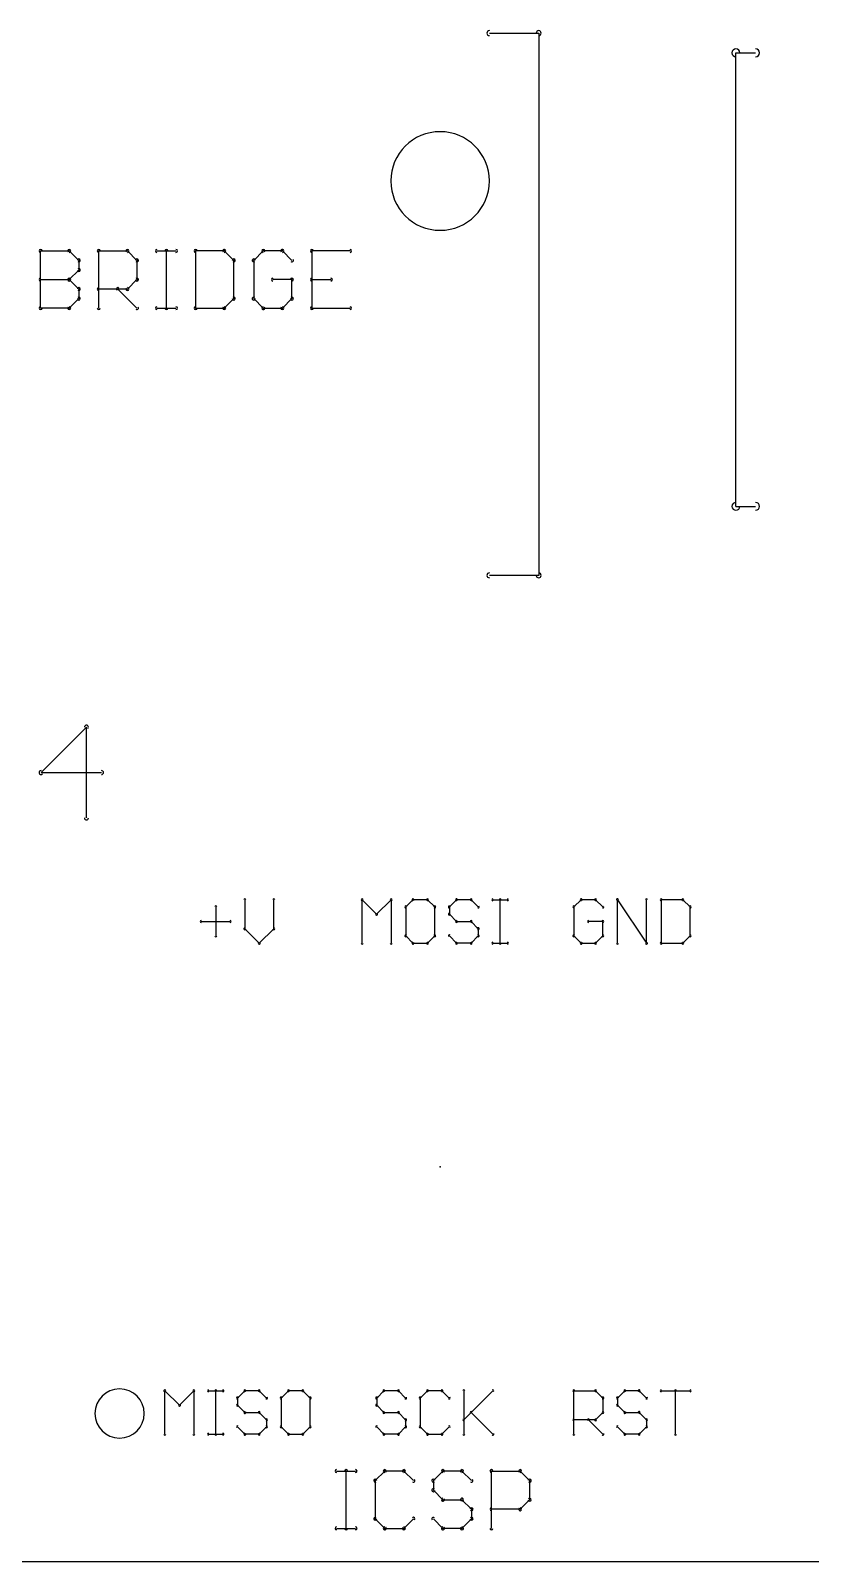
# Model space of a CAD drawing. Header units: inches. Extents: x 0 to 7.94, y 0 to 5.69.
# Drawn here: x 4.092 to 4.488, y 2.2 to 2.976 of the extents above; entities that cross this region are included whole.
import ezdxf

# ---------------------------------------------------------------- set-up
doc = ezdxf.new("R2010")
doc.units = ezdxf.units.IN
doc.header["$MEASUREMENT"] = 0
for name, color, linetype, true_color in [('Pcb', 178, 'Continuous', 0x000000), ('PcbDocument', 253, 'Continuous', 0xadadad), ('PcbOutline', 178, 'Continuous', 0x000000)]:
    doc.layers.add(name, color=color, linetype=linetype, true_color=true_color)

# ---------------------------------------------------------------- blocks, each defined once
blk = doc.blocks.new('HBridge84')
at = {"layer": 'Pcb'}
blk.add_point((0.9, 0.2), dxfattribs=at)
at = {"layer": 'PcbDocument'}
for points in [[(0.925, 0.77625, 1), (0.925, 0.77375)], [(0.95, 0.77375, 1), (0.95, 0.77625)], [(0.95125, 0.775, 1), (0.94875, 0.775)], [(1.052, 0.765, 1), (1.048, 0.765)], [(1.05, 0.767, 1), (1.05, 0.763)], [(1.06, 0.763, 1), (1.06, 0.767)], [(0.9, 0.675, 1), (0.9, 0.725, 1), (0.9, 0.675)], [(0.69748, 0.66528, 1), (0.69748, 0.66378)], [(0.69823, 0.66452, 1), (0.69673, 0.66452)], [(0.71252, 0.66506, 1), (0.71146, 0.664)], [(0.71199, 0.66378, 1), (0.71199, 0.66528)], [(0.71758, 0.65969, 1), (0.71608, 0.65969)], [(0.7163, 0.65916, 1), (0.71736, 0.66022)], [(0.72694, 0.66528, 1), (0.72694, 0.66378)], [(0.7277, 0.66452, 1), (0.7262, 0.66452)], [(0.74199, 0.66506, 1), (0.74093, 0.664)], [(0.74146, 0.66378, 1), (0.74146, 0.66528)], [(0.74705, 0.65969, 1), (0.74555, 0.65969)], [(0.74576, 0.65916, 1), (0.74683, 0.66022)], [(0.75641, 0.66528, 1), (0.75641, 0.66378)], [(0.762, 0.66452, 1), (0.7605, 0.66452)], [(0.76609, 0.66378, 1), (0.76609, 0.66528)], [(0.7768, 0.66452, 1), (0.7753, 0.66452)], [(0.77606, 0.66528, 1), (0.77606, 0.66378)], [(0.7911, 0.66506, 1), (0.79004, 0.664)], [(0.79057, 0.66378, 1), (0.79057, 0.66528)], [(0.79615, 0.65969, 1), (0.79465, 0.65969)], [(0.79487, 0.65916, 1), (0.79593, 0.66022)], [(0.80627, 0.65969, 1), (0.80477, 0.65969)], [(0.80499, 0.66022, 1), (0.80605, 0.65916)], [(0.81036, 0.66528, 1), (0.81036, 0.66378)], [(0.81089, 0.664, 1), (0.80983, 0.66506)], [(0.82056, 0.66506, 1), (0.8195, 0.664)], [(0.82003, 0.66378, 1), (0.82003, 0.66528)], [(0.82434, 0.65916, 1), (0.8254, 0.66022)], [(0.83498, 0.66528, 1), (0.83498, 0.66378)], [(0.83574, 0.66452, 1), (0.83424, 0.66452)], [(0.85433, 0.66378, 1), (0.85433, 0.66528)], [(0.71608, 0.65485, 1), (0.71758, 0.65485)], [(0.71736, 0.65432, 1), (0.7163, 0.65538)], [(0.69748, 0.65076, 1), (0.69748, 0.64926)], [(0.71252, 0.65054, 1), (0.71146, 0.64948)], [(0.71146, 0.65054, 1), (0.71252, 0.64948)], [(0.71199, 0.64926, 1), (0.71199, 0.65076)], [(0.71758, 0.64517, 1), (0.71608, 0.64517)], [(0.7163, 0.64465, 1), (0.71736, 0.6457)], [(0.72694, 0.64593, 1), (0.72694, 0.64443)], [(0.73715, 0.6457, 1), (0.73609, 0.64465)], [(0.74093, 0.6457, 1), (0.74199, 0.64465)], [(0.74146, 0.64443, 1), (0.74146, 0.64593)], [(0.74555, 0.65001, 1), (0.74705, 0.65001)], [(0.74683, 0.64948, 1), (0.74576, 0.65054)], [(0.81519, 0.65076, 1), (0.81519, 0.64926)], [(0.82562, 0.65001, 1), (0.82412, 0.65001)], [(0.82487, 0.64926, 1), (0.82487, 0.65076)], [(0.83498, 0.65076, 1), (0.83498, 0.64926)], [(0.84466, 0.64926, 1), (0.84466, 0.65076)], [(0.71608, 0.64034, 1), (0.71758, 0.64034)], [(0.71736, 0.63981, 1), (0.7163, 0.64087)], [(0.79465, 0.64034, 1), (0.79615, 0.64034)], [(0.79593, 0.63981, 1), (0.79487, 0.64087)], [(0.80605, 0.64087, 1), (0.80499, 0.63981)], [(0.80477, 0.64034, 1), (0.80627, 0.64034)], [(0.82412, 0.64034, 1), (0.82562, 0.64034)], [(0.8254, 0.63981, 1), (0.82434, 0.64087)], [(0.69748, 0.63625, 1), (0.69748, 0.63475)], [(0.69673, 0.6355, 1), (0.69823, 0.6355)], [(0.71146, 0.63603, 1), (0.71252, 0.63497)], [(0.71199, 0.63475, 1), (0.71199, 0.63625)], [(0.7262, 0.6355, 1), (0.7277, 0.6355)], [(0.74576, 0.63497, 1), (0.74683, 0.63603)], [(0.75641, 0.63625, 1), (0.75641, 0.63475)], [(0.7605, 0.6355, 1), (0.762, 0.6355)], [(0.76609, 0.63475, 1), (0.76609, 0.63625)], [(0.7753, 0.6355, 1), (0.7768, 0.6355)], [(0.77606, 0.63625, 1), (0.77606, 0.63475)], [(0.79004, 0.63603, 1), (0.7911, 0.63497)], [(0.79057, 0.63475, 1), (0.79057, 0.63625)], [(0.81036, 0.63625, 1), (0.81036, 0.63475)], [(0.80983, 0.63497, 1), (0.81089, 0.63603)], [(0.8195, 0.63603, 1), (0.82056, 0.63497)], [(0.82003, 0.63475, 1), (0.82003, 0.63625)], [(0.83498, 0.63625, 1), (0.83498, 0.63475)], [(0.83424, 0.6355, 1), (0.83574, 0.6355)], [(0.85433, 0.63475, 1), (0.85433, 0.63625)], [(1.05, 0.537, 1), (1.05, 0.533)], [(1.06, 0.533, 1), (1.06, 0.537)], [(1.048, 0.535, 1), (1.052, 0.535)], [(0.925, 0.50125, 1), (0.925, 0.49875)], [(0.94875, 0.5, 1), (0.95125, 0.5)], [(0.95, 0.49875, 1), (0.95, 0.50125)], [(0.72169, 0.42304, 1), (0.71969, 0.42304)], [(0.72139, 0.42233, 1), (0.71998, 0.42375)], [(0.69767, 0.40102, 1), (0.69767, 0.39902)], [(0.69696, 0.40073, 1), (0.69837, 0.39931)], [(0.72836, 0.39902, 1), (0.72836, 0.40102)], [(0.71969, 0.377, 1), (0.72169, 0.377)], [(0.8015, 0.33552, 1), (0.8005, 0.33552)], [(0.81618, 0.33552, 1), (0.81518, 0.33552)], [(0.86098, 0.33552, 1), (0.85998, 0.33552)], [(0.86084, 0.33587, 1), (0.86013, 0.33517)], [(0.87567, 0.33552, 1), (0.87467, 0.33552)], [(0.87552, 0.33517, 1), (0.87481, 0.33587)], [(0.88626, 0.33602, 1), (0.88626, 0.33502)], [(0.88661, 0.33517, 1), (0.8859, 0.33587)], [(0.89395, 0.33587, 1), (0.89324, 0.33517)], [(0.89359, 0.33502, 1), (0.89359, 0.33602)], [(0.90835, 0.33602, 1), (0.90835, 0.33502)], [(0.9087, 0.33517, 1), (0.908, 0.33587)], [(0.91605, 0.33587, 1), (0.91534, 0.33517)], [(0.91569, 0.33502, 1), (0.91569, 0.33602)], [(0.92678, 0.33602, 1), (0.92678, 0.33502)], [(0.93095, 0.33552, 1), (0.92995, 0.33552)], [(0.93412, 0.33502, 1), (0.93412, 0.33602)], [(0.97152, 0.33602, 1), (0.97152, 0.33502)], [(0.97187, 0.33517, 1), (0.97117, 0.33587)], [(0.97922, 0.33587, 1), (0.97851, 0.33517)], [(0.97886, 0.33502, 1), (0.97886, 0.33602)], [(0.99045, 0.33552, 1), (0.98945, 0.33552)], [(0.99037, 0.3358, 1), (0.98954, 0.33524)], [(1.00513, 0.33552, 1), (1.00413, 0.33552)], [(1.01255, 0.33552, 1), (1.01155, 0.33552)], [(1.01205, 0.33602, 1), (1.01205, 0.33502)], [(1.02341, 0.33587, 1), (1.0227, 0.33517)], [(1.02306, 0.33502, 1), (1.02306, 0.33602)], [(0.78674, 0.33185, 1), (0.78574, 0.33185)], [(0.86747, 0.32853, 1), (0.86818, 0.32783)], [(0.86747, 0.32783, 1), (0.86818, 0.32853)], [(0.88308, 0.33185, 1), (0.88208, 0.33185)], [(0.88223, 0.3322, 1), (0.88294, 0.3315)], [(0.89776, 0.33185, 1), (0.89676, 0.33185)], [(0.89691, 0.3315, 1), (0.89762, 0.3322)], [(0.90433, 0.3322, 1), (0.90504, 0.3315)], [(0.90504, 0.32853, 1), (0.90433, 0.32783)], [(0.90518, 0.33185, 1), (0.90419, 0.33185)], [(0.90419, 0.32818, 1), (0.90518, 0.32818)], [(0.91901, 0.3315, 1), (0.91972, 0.3322)], [(0.96835, 0.33185, 1), (0.96735, 0.33185)], [(0.9675, 0.3322, 1), (0.9682, 0.3315)], [(0.98218, 0.3315, 1), (0.98289, 0.3322)], [(1.02723, 0.33185, 1), (1.02623, 0.33185)], [(1.02637, 0.3315, 1), (1.02708, 0.3322)], [(0.7789, 0.32501, 1), (0.7789, 0.32401)], [(0.79358, 0.32401, 1), (0.79358, 0.32501)], [(0.80135, 0.32119, 1), (0.80065, 0.32048)], [(0.8005, 0.32084, 1), (0.8015, 0.32084)], [(0.81518, 0.32084, 1), (0.81618, 0.32084)], [(0.81603, 0.32048, 1), (0.81533, 0.32119)], [(0.90835, 0.32501, 1), (0.90835, 0.32401)], [(0.908, 0.32416, 1), (0.9087, 0.32486)], [(0.91605, 0.32486, 1), (0.91534, 0.32416)], [(0.91569, 0.32401, 1), (0.91569, 0.32501)], [(0.91986, 0.32084, 1), (0.91886, 0.32084)], [(0.91901, 0.32048, 1), (0.91972, 0.32119)], [(0.97519, 0.32501, 1), (0.97519, 0.32401)], [(0.98303, 0.32451, 1), (0.98203, 0.32451)], [(0.98253, 0.32401, 1), (0.98253, 0.32501)], [(0.78574, 0.31717, 1), (0.78674, 0.31717)], [(0.80798, 0.31385, 1), (0.80869, 0.31315)], [(0.80798, 0.31315, 1), (0.80869, 0.31385)], [(0.85998, 0.3135, 1), (0.86098, 0.3135)], [(0.87467, 0.3135, 1), (0.87567, 0.3135)], [(0.88294, 0.31752, 1), (0.88223, 0.31681)], [(0.88208, 0.31717, 1), (0.88308, 0.31717)], [(0.88626, 0.314, 1), (0.88626, 0.313)], [(0.8859, 0.31315, 1), (0.88661, 0.31385)], [(0.89324, 0.31385, 1), (0.89395, 0.31315)], [(0.89359, 0.313, 1), (0.89359, 0.314)], [(0.89676, 0.31717, 1), (0.89776, 0.31717)], [(0.89762, 0.31681, 1), (0.89691, 0.31752)], [(0.90504, 0.31752, 1), (0.90433, 0.31681)], [(0.90835, 0.314, 1), (0.90835, 0.313)], [(0.908, 0.31315, 1), (0.9087, 0.31385)], [(0.91534, 0.31385, 1), (0.91605, 0.31315)], [(0.91569, 0.313, 1), (0.91569, 0.314)], [(0.91886, 0.31717, 1), (0.91986, 0.31717)], [(0.91972, 0.31681, 1), (0.91901, 0.31752)], [(0.92678, 0.314, 1), (0.92678, 0.313)], [(0.92995, 0.3135, 1), (0.93095, 0.3135)], [(0.93412, 0.313, 1), (0.93412, 0.314)], [(0.9682, 0.31752, 1), (0.9675, 0.31681)], [(0.96735, 0.31717, 1), (0.96835, 0.31717)], [(0.97152, 0.314, 1), (0.97152, 0.313)], [(0.97117, 0.31315, 1), (0.97187, 0.31385)], [(0.97851, 0.31385, 1), (0.97922, 0.31315)], [(0.97886, 0.313, 1), (0.97886, 0.314)], [(0.98203, 0.31717, 1), (0.98303, 0.31717)], [(0.98289, 0.31681, 1), (0.98218, 0.31752)], [(0.98945, 0.3135, 1), (0.99045, 0.3135)], [(1.00413, 0.3135, 1), (1.00513, 0.3135)], [(1.00421, 0.31322, 1), (1.00505, 0.31378)], [(1.01205, 0.314, 1), (1.01205, 0.313)], [(1.01155, 0.3135, 1), (1.01255, 0.3135)], [(1.0227, 0.31385, 1), (1.02341, 0.31315)], [(1.02306, 0.313, 1), (1.02306, 0.314)], [(1.02623, 0.31717, 1), (1.02723, 0.31717)], [(1.02708, 0.31681, 1), (1.02637, 0.31752)], [(0.7375, 0.0625, 1), (0.7375, 0.0875, 1), (0.7375, 0.0625)], [(0.76098, 0.08652, 1), (0.75998, 0.08652)], [(0.76084, 0.08687, 1), (0.76013, 0.08617)], [(0.77567, 0.08652, 1), (0.77467, 0.08652)], [(0.77552, 0.08617, 1), (0.77481, 0.08687)], [(0.78258, 0.08702, 1), (0.78258, 0.08602)], [(0.78676, 0.08652, 1), (0.78576, 0.08652)], [(0.78993, 0.08602, 1), (0.78993, 0.08702)], [(0.80099, 0.08702, 1), (0.80099, 0.08602)], [(0.80134, 0.08617, 1), (0.80063, 0.08687)], [(0.80868, 0.08687, 1), (0.80797, 0.08617)], [(0.80833, 0.08602, 1), (0.80833, 0.08702)], [(0.82309, 0.08702, 1), (0.82309, 0.08602)], [(0.82344, 0.08617, 1), (0.82273, 0.08687)], [(0.83078, 0.08687, 1), (0.83007, 0.08617)], [(0.83043, 0.08602, 1), (0.83043, 0.08702)], [(0.87152, 0.08702, 1), (0.87152, 0.08602)], [(0.87187, 0.08617, 1), (0.87117, 0.08687)], [(0.87922, 0.08687, 1), (0.87851, 0.08617)], [(0.87886, 0.08602, 1), (0.87886, 0.08702)], [(0.89362, 0.08702, 1), (0.89362, 0.08602)], [(0.89397, 0.08617, 1), (0.89327, 0.08687)], [(0.90131, 0.08687, 1), (0.90061, 0.08617)], [(0.90096, 0.08602, 1), (0.90096, 0.08702)], [(0.91255, 0.08652, 1), (0.91155, 0.08652)], [(0.92708, 0.08617, 1), (0.92637, 0.08687)], [(0.96835, 0.08652, 1), (0.96735, 0.08652)], [(0.96785, 0.08702, 1), (0.96785, 0.08602)], [(0.97922, 0.08687, 1), (0.97851, 0.08617)], [(0.97886, 0.08602, 1), (0.97886, 0.08702)], [(0.99362, 0.08702, 1), (0.99362, 0.08602)], [(0.99397, 0.08617, 1), (0.99327, 0.08687)], [(1.00131, 0.08687, 1), (1.00061, 0.08617)], [(1.00096, 0.08602, 1), (1.00096, 0.08702)], [(1.01205, 0.08702, 1), (1.01205, 0.08602)], [(1.01989, 0.08652, 1), (1.01889, 0.08652)], [(1.02673, 0.08602, 1), (1.02673, 0.08702)], [(0.76747, 0.07953, 1), (0.76818, 0.07883)], [(0.76747, 0.07883, 1), (0.76818, 0.07953)], [(0.79781, 0.08285, 1), (0.79681, 0.08285)], [(0.79681, 0.07918, 1), (0.79781, 0.07918)], [(0.79696, 0.0832, 1), (0.79767, 0.0825)], [(0.79767, 0.07953, 1), (0.79696, 0.07883)], [(0.81164, 0.0825, 1), (0.81235, 0.0832)], [(0.81992, 0.08285, 1), (0.81892, 0.08285)], [(0.81906, 0.0832, 1), (0.81977, 0.0825)], [(0.83459, 0.08285, 1), (0.83359, 0.08285)], [(0.83374, 0.0825, 1), (0.83445, 0.0832)], [(0.86835, 0.08285, 1), (0.86735, 0.08285)], [(0.8675, 0.0832, 1), (0.8682, 0.0825)], [(0.8682, 0.07953, 1), (0.8675, 0.07883)], [(0.86735, 0.07918, 1), (0.86835, 0.07918)], [(0.88218, 0.0825, 1), (0.88289, 0.0832)], [(0.89045, 0.08285, 1), (0.88945, 0.08285)], [(0.8896, 0.0832, 1), (0.8903, 0.0825)], [(0.90428, 0.0825, 1), (0.90498, 0.0832)], [(0.98303, 0.08285, 1), (0.98203, 0.08285)], [(0.98218, 0.0825, 1), (0.98289, 0.0832)], [(0.99045, 0.08285, 1), (0.98945, 0.08285)], [(0.9896, 0.0832, 1), (0.9903, 0.0825)], [(0.9903, 0.07953, 1), (0.9896, 0.07883)], [(0.98945, 0.07918, 1), (0.99045, 0.07918)], [(1.00428, 0.0825, 1), (1.00498, 0.0832)], [(0.80099, 0.07601, 1), (0.80099, 0.07501)], [(0.80063, 0.07516, 1), (0.80134, 0.07586)], [(0.80868, 0.07586, 1), (0.80797, 0.07516)], [(0.80833, 0.07501, 1), (0.80833, 0.07601)], [(0.8125, 0.07184, 1), (0.8115, 0.07184)], [(0.81164, 0.07148, 1), (0.81235, 0.07219)], [(0.87152, 0.07601, 1), (0.87152, 0.07501)], [(0.87117, 0.07516, 1), (0.87187, 0.07586)], [(0.87922, 0.07586, 1), (0.87851, 0.07516)], [(0.87886, 0.07501, 1), (0.87886, 0.07601)], [(0.88303, 0.07184, 1), (0.88203, 0.07184)], [(0.88218, 0.07148, 1), (0.88289, 0.07219)], [(0.9117, 0.07219, 1), (0.9124, 0.07148)], [(0.91607, 0.07586, 1), (0.91537, 0.07516)], [(0.96785, 0.07234, 1), (0.96785, 0.07134)], [(0.97554, 0.07219, 1), (0.97484, 0.07148)], [(0.97851, 0.07219, 1), (0.97922, 0.07148)], [(0.97886, 0.07134, 1), (0.97886, 0.07234)], [(0.98203, 0.07551, 1), (0.98303, 0.07551)], [(0.98289, 0.07516, 1), (0.98218, 0.07586)], [(0.99362, 0.07601, 1), (0.99362, 0.07501)], [(0.99327, 0.07516, 1), (0.99397, 0.07586)], [(1.00131, 0.07586, 1), (1.00061, 0.07516)], [(1.00096, 0.07501, 1), (1.00096, 0.07601)], [(1.00513, 0.07184, 1), (1.00413, 0.07184)], [(1.00428, 0.07148, 1), (1.00498, 0.07219)], [(0.75998, 0.0645, 1), (0.76098, 0.0645)], [(0.77467, 0.0645, 1), (0.77567, 0.0645)], [(0.78258, 0.065, 1), (0.78258, 0.064)], [(0.78576, 0.0645, 1), (0.78676, 0.0645)], [(0.78993, 0.064, 1), (0.78993, 0.065)], [(0.79767, 0.06852, 1), (0.79696, 0.06781)], [(0.80099, 0.065, 1), (0.80099, 0.064)], [(0.80063, 0.06415, 1), (0.80134, 0.06485)], [(0.80797, 0.06485, 1), (0.80868, 0.06415)], [(0.80833, 0.064, 1), (0.80833, 0.065)], [(0.8115, 0.06817, 1), (0.8125, 0.06817)], [(0.81235, 0.06781, 1), (0.81164, 0.06852)], [(0.81977, 0.06852, 1), (0.81906, 0.06781)], [(0.81892, 0.06817, 1), (0.81992, 0.06817)], [(0.82309, 0.065, 1), (0.82309, 0.064)], [(0.82273, 0.06415, 1), (0.82344, 0.06485)], [(0.83007, 0.06485, 1), (0.83078, 0.06415)], [(0.83043, 0.064, 1), (0.83043, 0.065)], [(0.83359, 0.06817, 1), (0.83459, 0.06817)], [(0.83445, 0.06781, 1), (0.83374, 0.06852)], [(0.8682, 0.06852, 1), (0.8675, 0.06781)], [(0.87152, 0.065, 1), (0.87152, 0.064)], [(0.87117, 0.06415, 1), (0.87187, 0.06485)], [(0.87851, 0.06485, 1), (0.87922, 0.06415)], [(0.87886, 0.064, 1), (0.87886, 0.065)], [(0.88203, 0.06817, 1), (0.88303, 0.06817)], [(0.88289, 0.06781, 1), (0.88218, 0.06852)], [(0.8903, 0.06852, 1), (0.8896, 0.06781)], [(0.88945, 0.06817, 1), (0.89045, 0.06817)], [(0.89362, 0.065, 1), (0.89362, 0.064)], [(0.89327, 0.06415, 1), (0.89397, 0.06485)], [(0.90061, 0.06485, 1), (0.90131, 0.06415)], [(0.90096, 0.064, 1), (0.90096, 0.065)], [(0.90498, 0.06781, 1), (0.90428, 0.06852)], [(0.91155, 0.0645, 1), (0.91255, 0.0645)], [(0.92637, 0.06415, 1), (0.92708, 0.06485)], [(0.96735, 0.0645, 1), (0.96835, 0.0645)], [(0.98218, 0.06415, 1), (0.98289, 0.06485)], [(0.9903, 0.06852, 1), (0.9896, 0.06781)], [(0.99362, 0.065, 1), (0.99362, 0.064)], [(0.99327, 0.06415, 1), (0.99397, 0.06485)], [(1.00061, 0.06485, 1), (1.00131, 0.06415)], [(1.00096, 0.064, 1), (1.00096, 0.065)], [(1.00413, 0.06817, 1), (1.00513, 0.06817)], [(1.00498, 0.06781, 1), (1.00428, 0.06852)], [(1.01889, 0.0645, 1), (1.01989, 0.0645)], [(0.84748, 0.04652, 1), (0.84748, 0.04502)], [(0.85307, 0.04578, 1), (0.85157, 0.04578)], [(0.85715, 0.04502, 1), (0.85715, 0.04652)], [(0.86787, 0.04094, 1), (0.86637, 0.04094)], [(0.86659, 0.04147, 1), (0.86765, 0.04041)], [(0.87196, 0.04652, 1), (0.87196, 0.04502)], [(0.87249, 0.04524, 1), (0.87143, 0.0463)], [(0.88217, 0.0463, 1), (0.88111, 0.04524)], [(0.88164, 0.04502, 1), (0.88164, 0.04652)], [(0.88594, 0.04041, 1), (0.887, 0.04147)], [(0.89734, 0.04094, 1), (0.89584, 0.04094)], [(0.89606, 0.04147, 1), (0.89712, 0.04041)], [(0.90143, 0.04652, 1), (0.90143, 0.04502)], [(0.90196, 0.04524, 1), (0.9009, 0.0463)], [(0.91163, 0.0463, 1), (0.91057, 0.04524)], [(0.9111, 0.04502, 1), (0.9111, 0.04652)], [(0.91541, 0.04041, 1), (0.91647, 0.04147)], [(0.9268, 0.04578, 1), (0.9253, 0.04578)], [(0.92606, 0.04652, 1), (0.92606, 0.04502)], [(0.9411, 0.0463, 1), (0.94004, 0.04524)], [(0.94057, 0.04502, 1), (0.94057, 0.04652)], [(0.94615, 0.04094, 1), (0.94465, 0.04094)], [(0.94487, 0.04041, 1), (0.94593, 0.04147)], [(0.89712, 0.03663, 1), (0.89606, 0.03557)], [(0.89584, 0.0361, 1), (0.89734, 0.0361)], [(0.90143, 0.03201, 1), (0.90143, 0.03051)], [(0.9009, 0.03073, 1), (0.90196, 0.03179)], [(0.91163, 0.03179, 1), (0.91057, 0.03073)], [(0.9111, 0.03051, 1), (0.9111, 0.03201)], [(0.94465, 0.03126, 1), (0.94615, 0.03126)], [(0.94593, 0.03073, 1), (0.94487, 0.03179)], [(0.91669, 0.02643, 1), (0.91519, 0.02643)], [(0.91541, 0.02589, 1), (0.91647, 0.02696)], [(0.92606, 0.02717, 1), (0.92606, 0.02567)], [(0.94004, 0.02696, 1), (0.9411, 0.02589)], [(0.94057, 0.02567, 1), (0.94057, 0.02717)], [(0.84748, 0.0175, 1), (0.84748, 0.016)], [(0.85157, 0.01675, 1), (0.85307, 0.01675)], [(0.85715, 0.016, 1), (0.85715, 0.0175)], [(0.86765, 0.02212, 1), (0.86659, 0.02106)], [(0.86637, 0.02159, 1), (0.86787, 0.02159)], [(0.87196, 0.0175, 1), (0.87196, 0.016)], [(0.87143, 0.01622, 1), (0.87249, 0.01728)], [(0.88111, 0.01728, 1), (0.88217, 0.01622)], [(0.88164, 0.016, 1), (0.88164, 0.0175)], [(0.887, 0.02106, 1), (0.88594, 0.02212)], [(0.89712, 0.02212, 1), (0.89606, 0.02106)], [(0.90143, 0.0175, 1), (0.90143, 0.016)], [(0.9009, 0.01622, 1), (0.90196, 0.01728)], [(0.91057, 0.01728, 1), (0.91163, 0.01622)], [(0.9111, 0.016, 1), (0.9111, 0.0175)], [(0.91519, 0.02159, 1), (0.91669, 0.02159)], [(0.91647, 0.02106, 1), (0.91541, 0.02212)], [(0.9253, 0.01675, 1), (0.9268, 0.01675)]]:
    blk.add_lwpolyline(points, format="xyb", dxfattribs=at)
for points in [[(0.925, 0.775), (0.95, 0.775)], [(0.95, 0.775), (0.95, 0.5)], [(1.05, 0.535), (1.05, 0.765)], [(1.05, 0.765), (1.06, 0.765)], [(0.69748, 0.6355), (0.69748, 0.66452)], [(0.69748, 0.66452), (0.71199, 0.66452)], [(0.71199, 0.66452), (0.71683, 0.65969)], [(0.72694, 0.6355), (0.72694, 0.66452)], [(0.72694, 0.66452), (0.74146, 0.66452)], [(0.74146, 0.66452), (0.7463, 0.65969)], [(0.75641, 0.66452), (0.76609, 0.66452)], [(0.76125, 0.6355), (0.76125, 0.66452)], [(0.77606, 0.66452), (0.77606, 0.6355)], [(0.79057, 0.66452), (0.77606, 0.66452)], [(0.79541, 0.65969), (0.79057, 0.66452)], [(0.81036, 0.66452), (0.80552, 0.65969)], [(0.82003, 0.66452), (0.81036, 0.66452)], [(0.82487, 0.65969), (0.82003, 0.66452)], [(0.85433, 0.66452), (0.83498, 0.66452)], [(0.83498, 0.66452), (0.83498, 0.6355)], [(0.71683, 0.65485), (0.71199, 0.65001)], [(0.71683, 0.65969), (0.71683, 0.65485)], [(0.7463, 0.65969), (0.7463, 0.65001)], [(0.79541, 0.64034), (0.79541, 0.65969)], [(0.80552, 0.65969), (0.80552, 0.64034)], [(0.69748, 0.65001), (0.71199, 0.65001)], [(0.71199, 0.65001), (0.71683, 0.64517)], [(0.71683, 0.64517), (0.71683, 0.64034)], [(0.74146, 0.64517), (0.72694, 0.64517)], [(0.73662, 0.64517), (0.7463, 0.6355)], [(0.7463, 0.65001), (0.74146, 0.64517)], [(0.82487, 0.65001), (0.81519, 0.65001)], [(0.82487, 0.64034), (0.82487, 0.65001)], [(0.83498, 0.65001), (0.84466, 0.65001)], [(0.71683, 0.64034), (0.71199, 0.6355)], [(0.79057, 0.6355), (0.79541, 0.64034)], [(0.80552, 0.64034), (0.81036, 0.6355)], [(0.82003, 0.6355), (0.82487, 0.64034)], [(0.71199, 0.6355), (0.69748, 0.6355)], [(0.75641, 0.6355), (0.76609, 0.6355)], [(0.77606, 0.6355), (0.79057, 0.6355)], [(0.81036, 0.6355), (0.82003, 0.6355)], [(0.83498, 0.6355), (0.85433, 0.6355)], [(1.05, 0.535), (1.06, 0.535)], [(0.95, 0.5), (0.925, 0.5)], [(0.72069, 0.42304), (0.69767, 0.40002)], [(0.72069, 0.377), (0.72069, 0.42304)], [(0.69767, 0.40002), (0.72836, 0.40002)], [(0.801, 0.33552), (0.801, 0.32084)], [(0.81568, 0.32084), (0.81568, 0.33552)], [(0.86048, 0.3135), (0.86048, 0.33552)], [(0.86048, 0.33552), (0.86783, 0.32818)], [(0.86783, 0.32818), (0.87517, 0.33552)], [(0.87517, 0.33552), (0.87517, 0.3135)], [(0.88626, 0.33552), (0.88258, 0.33185)], [(0.89359, 0.33552), (0.88626, 0.33552)], [(0.89726, 0.33185), (0.89359, 0.33552)], [(0.90835, 0.33552), (0.90469, 0.33185)], [(0.91569, 0.33552), (0.90835, 0.33552)], [(0.91936, 0.33185), (0.91569, 0.33552)], [(0.92678, 0.33552), (0.93412, 0.33552)], [(0.93045, 0.3135), (0.93045, 0.33552)], [(0.97152, 0.33552), (0.96785, 0.33185)], [(0.97886, 0.33552), (0.97152, 0.33552)], [(0.98253, 0.33185), (0.97886, 0.33552)], [(0.98995, 0.3135), (0.98995, 0.33552)], [(0.98995, 0.33552), (1.00463, 0.3135)], [(1.00463, 0.3135), (1.00463, 0.33552)], [(1.01205, 0.33552), (1.01205, 0.3135)], [(1.02306, 0.33552), (1.01205, 0.33552)], [(1.02673, 0.33185), (1.02306, 0.33552)], [(0.78624, 0.33185), (0.78624, 0.31717)], [(0.88258, 0.33185), (0.88258, 0.31717)], [(0.89726, 0.31717), (0.89726, 0.33185)], [(0.90469, 0.33185), (0.90469, 0.32818)], [(0.90469, 0.32818), (0.90835, 0.32451)], [(0.96785, 0.33185), (0.96785, 0.31717)], [(1.02673, 0.31717), (1.02673, 0.33185)], [(0.7789, 0.32451), (0.79358, 0.32451)], [(0.801, 0.32084), (0.80834, 0.3135)], [(0.80834, 0.3135), (0.81568, 0.32084)], [(0.90835, 0.32451), (0.91569, 0.32451)], [(0.91569, 0.32451), (0.91936, 0.32084)], [(0.91936, 0.32084), (0.91936, 0.31717)], [(0.98253, 0.32451), (0.97519, 0.32451)], [(0.98253, 0.31717), (0.98253, 0.32451)], [(0.88258, 0.31717), (0.88626, 0.3135)], [(0.88626, 0.3135), (0.89359, 0.3135)], [(0.89359, 0.3135), (0.89726, 0.31717)], [(0.90835, 0.3135), (0.90469, 0.31717)], [(0.91569, 0.3135), (0.90835, 0.3135)], [(0.91936, 0.31717), (0.91569, 0.3135)], [(0.92678, 0.3135), (0.93412, 0.3135)], [(0.96785, 0.31717), (0.97152, 0.3135)], [(0.97152, 0.3135), (0.97886, 0.3135)], [(0.97886, 0.3135), (0.98253, 0.31717)], [(1.01205, 0.3135), (1.02306, 0.3135)], [(1.02306, 0.3135), (1.02673, 0.31717)], [(0.76048, 0.0645), (0.76048, 0.08652)], [(0.76048, 0.08652), (0.76783, 0.07918)], [(0.76783, 0.07918), (0.77517, 0.08652)], [(0.77517, 0.08652), (0.77517, 0.0645)], [(0.78258, 0.08652), (0.78993, 0.08652)], [(0.78626, 0.0645), (0.78626, 0.08652)], [(0.80099, 0.08652), (0.79731, 0.08285)], [(0.80833, 0.08652), (0.80099, 0.08652)], [(0.812, 0.08285), (0.80833, 0.08652)], [(0.82309, 0.08652), (0.81942, 0.08285)], [(0.83043, 0.08652), (0.82309, 0.08652)], [(0.83409, 0.08285), (0.83043, 0.08652)], [(0.87152, 0.08652), (0.86785, 0.08285)], [(0.87886, 0.08652), (0.87152, 0.08652)], [(0.88253, 0.08285), (0.87886, 0.08652)], [(0.89362, 0.08652), (0.88995, 0.08285)], [(0.90096, 0.08652), (0.89362, 0.08652)], [(0.90463, 0.08285), (0.90096, 0.08652)], [(0.91205, 0.08652), (0.91205, 0.0645)], [(0.91205, 0.07184), (0.92673, 0.08652)], [(0.96785, 0.0645), (0.96785, 0.08652)], [(0.96785, 0.08652), (0.97886, 0.08652)], [(0.97886, 0.08652), (0.98253, 0.08285)], [(0.99362, 0.08652), (0.98995, 0.08285)], [(1.00096, 0.08652), (0.99362, 0.08652)], [(1.00463, 0.08285), (1.00096, 0.08652)], [(1.01205, 0.08652), (1.02673, 0.08652)], [(1.01939, 0.0645), (1.01939, 0.08652)], [(0.79731, 0.08285), (0.79731, 0.07918)], [(0.79731, 0.07918), (0.80099, 0.07551)], [(0.81942, 0.08285), (0.81942, 0.06817)], [(0.83409, 0.06817), (0.83409, 0.08285)], [(0.86785, 0.08285), (0.86785, 0.07918)], [(0.86785, 0.07918), (0.87152, 0.07551)], [(0.88995, 0.08285), (0.88995, 0.06817)], [(0.98253, 0.08285), (0.98253, 0.07551)], [(0.98995, 0.08285), (0.98995, 0.07918)], [(0.98995, 0.07918), (0.99362, 0.07551)], [(0.80099, 0.07551), (0.80833, 0.07551)], [(0.80833, 0.07551), (0.812, 0.07184)], [(0.812, 0.07184), (0.812, 0.06817)], [(0.87152, 0.07551), (0.87886, 0.07551)], [(0.87886, 0.07551), (0.88253, 0.07184)], [(0.88253, 0.07184), (0.88253, 0.06817)], [(0.91572, 0.07551), (0.92673, 0.0645)], [(0.97886, 0.07184), (0.96785, 0.07184)], [(0.97519, 0.07184), (0.98253, 0.0645)], [(0.98253, 0.07551), (0.97886, 0.07184)], [(0.99362, 0.07551), (1.00096, 0.07551)], [(1.00096, 0.07551), (1.00463, 0.07184)], [(1.00463, 0.07184), (1.00463, 0.06817)], [(0.78258, 0.0645), (0.78993, 0.0645)], [(0.80099, 0.0645), (0.79731, 0.06817)], [(0.80833, 0.0645), (0.80099, 0.0645)], [(0.812, 0.06817), (0.80833, 0.0645)], [(0.81942, 0.06817), (0.82309, 0.0645)], [(0.82309, 0.0645), (0.83043, 0.0645)], [(0.83043, 0.0645), (0.83409, 0.06817)], [(0.87152, 0.0645), (0.86785, 0.06817)], [(0.87886, 0.0645), (0.87152, 0.0645)], [(0.88253, 0.06817), (0.87886, 0.0645)], [(0.88995, 0.06817), (0.89362, 0.0645)], [(0.89362, 0.0645), (0.90096, 0.0645)], [(0.90096, 0.0645), (0.90463, 0.06817)], [(0.99362, 0.0645), (0.98995, 0.06817)], [(1.00096, 0.0645), (0.99362, 0.0645)], [(1.00463, 0.06817), (1.00096, 0.0645)], [(0.84748, 0.04578), (0.85715, 0.04578)], [(0.85232, 0.01675), (0.85232, 0.04578)], [(0.87196, 0.04578), (0.86713, 0.04094)], [(0.86713, 0.04094), (0.86713, 0.02159)], [(0.88164, 0.04578), (0.87196, 0.04578)], [(0.88647, 0.04094), (0.88164, 0.04578)], [(0.90143, 0.04578), (0.89659, 0.04094)], [(0.89659, 0.04094), (0.89659, 0.0361)], [(0.9111, 0.04578), (0.90143, 0.04578)], [(0.91594, 0.04094), (0.9111, 0.04578)], [(0.92606, 0.01675), (0.92606, 0.04578)], [(0.92606, 0.04578), (0.94057, 0.04578)], [(0.94057, 0.04578), (0.94541, 0.04094)], [(0.94541, 0.04094), (0.94541, 0.03126)], [(0.89659, 0.0361), (0.90143, 0.03126)], [(0.90143, 0.03126), (0.9111, 0.03126)], [(0.9111, 0.03126), (0.91594, 0.02643)], [(0.94541, 0.03126), (0.94057, 0.02643)], [(0.91594, 0.02643), (0.91594, 0.02159)], [(0.94057, 0.02643), (0.92606, 0.02643)], [(0.84748, 0.01675), (0.85715, 0.01675)], [(0.86713, 0.02159), (0.87196, 0.01675)], [(0.87196, 0.01675), (0.88164, 0.01675)], [(0.88164, 0.01675), (0.88647, 0.02159)], [(0.90143, 0.01675), (0.89659, 0.02159)], [(0.9111, 0.01675), (0.90143, 0.01675)], [(0.91594, 0.02159), (0.9111, 0.01675)]]:
    blk.add_lwpolyline(points, dxfattribs=at)
at = {"layer": 'PcbOutline'}
blk.add_line((0.15, 0), (1.85, 0), dxfattribs=at)

msp = doc.modelspace()

# ---------------------------------------------------------------- block references
at = {"layer": 'Pcb'}
msp.add_blockref('HBridge84', (3.4, 2.2), dxfattribs=at)

doc.saveas('drawing.dxf')
